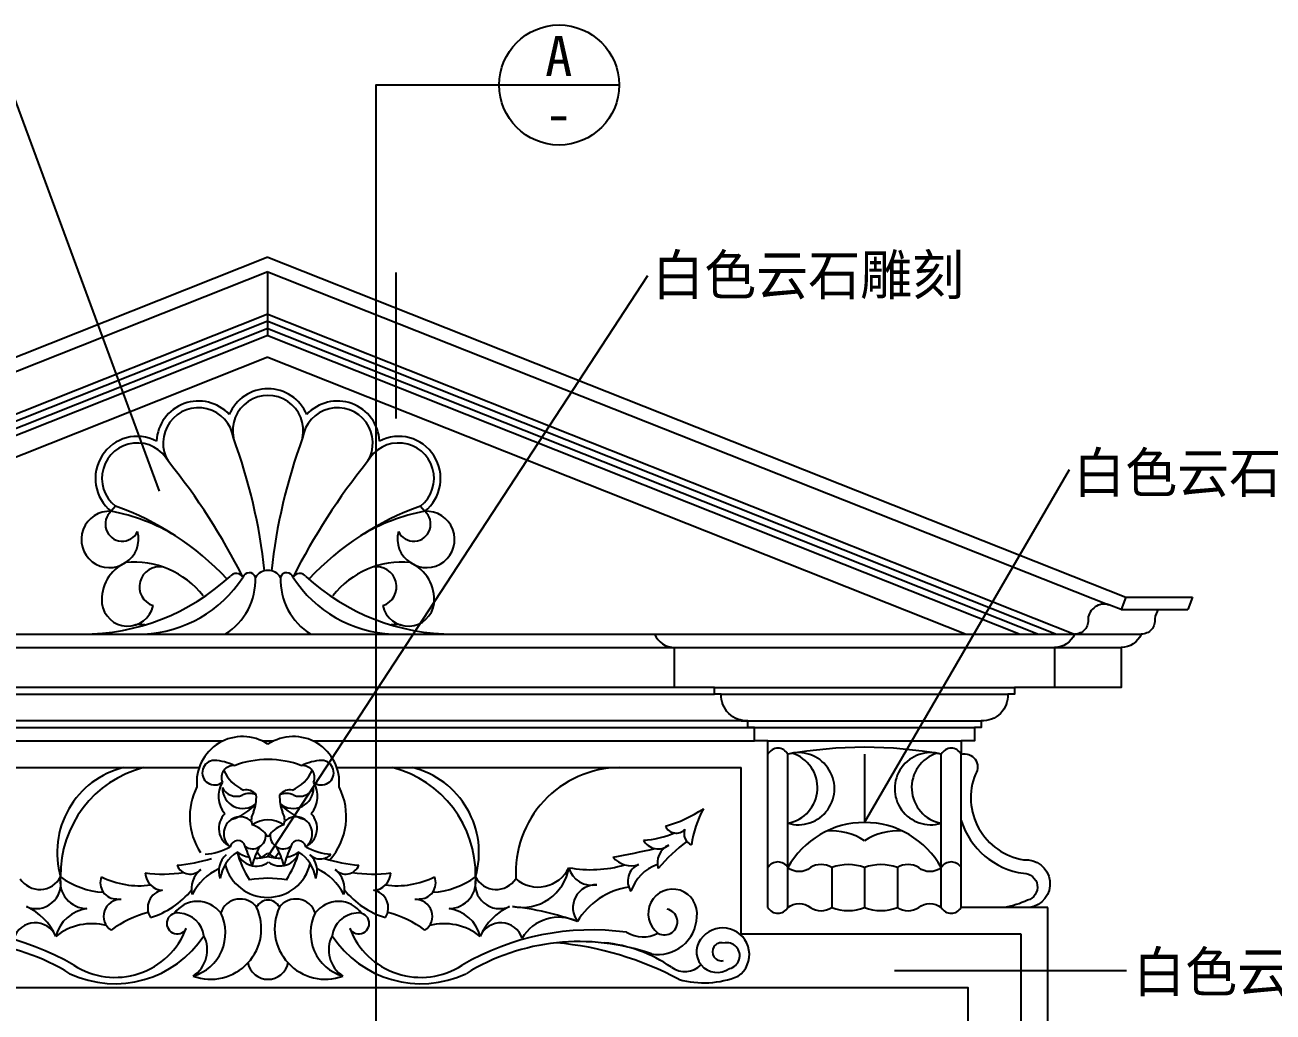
# Model space of a CAD drawing. Header units: metres. Extents: x 172 to 5375, y 420 to 6939.
# Drawn here: x 1399 to 3272, y 5459 to 6939 of the extents above; entities that cross this region are included whole.
import ezdxf

# ---------------------------------------------------------------- set-up
doc = ezdxf.new("R2010")
doc.units = ezdxf.units.M
for name, color, linetype in [('3', 3, 'Continuous'), ('4', 4, 'Continuous'), ('7', 7, 'Continuous'), ('DIM', 3, 'Continuous'), ('TEXT', 3, 'Continuous')]:
    doc.layers.add(name, color=color, linetype=linetype)
doc.dimstyles.get("Standard").update_dxf_attribs({"dimtxt": 2.5, "dimasz": 2.5, "dimexe": 1.25, "dimexo": 0.625, "dimtad": 1, "dimcen": 2.5, "dimazin": 3, "dimtfac": 1, "dimtmove": 0, "dimatfit": 3})

msp = doc.modelspace()

# ---------------------------------------------------------------- linework, layer by layer
at = {"layer": '3'}
for p, q in [((1763.96, 6472.96), (1763.96, 6568.78)), ((1763.96, 6494.48), (581.08, 6025.23)), ((1763.96, 6483.72), (608.19, 6025.23)), ((1763.96, 6494.48), (2946.84, 6025.23)), ((1763.96, 6483.72), (2919.72, 6025.23)), ((1763.96, 6472.96), (635.31, 6025.23)), ((1763.96, 6472.96), (2892.6, 6025.23)), ((1992.83, 6217.28), (1999.03, 6209.43)), ((1093.96, 5935.23), (2433.96, 5935.23)), ((2443.96, 5935.23), (2873.96, 5935.23)), ((1043.96, 5885.23), (2488.96, 5885.23)), ((2480.25, 5895.23), (1047.66, 5895.23)), ((2473.96, 5895.23), (2833.96, 5895.23)), ((2483.96, 5885.23), (2823.96, 5885.23)), ((2513.96, 5865.23), (2803.96, 5865.23)), ((2658.96, 5845.23), (2658.96, 5742.89)), ((1753.89, 5689.9), (1747.43, 5698.92)), ((1753.89, 5689.9), (1763.96, 5696.66)), ((1763.96, 5696.66), (1774.03, 5689.9)), ((1774.03, 5689.9), (1780.48, 5698.92)), ((2609.79, 5675.23), (2609.79, 5615.23)), ((2658.96, 5675.23), (2658.96, 5615.23)), ((2708.12, 5675.23), (2708.12, 5615.23))]:
    msp.add_line(p, q, dxfattribs=at)
for points in [[(1992.83, 6217.28, 1.23), (1913.34, 6283.98, 1.23), (1815.84, 6319.46, 1.23), (1712.08, 6319.46, 1.23), (1614.57, 6283.98, 1.23), (1535.08, 6217.28, 1.23)], [(2803.96, 5745.61, 0.29), (2897.51, 5666.66, -0.87), (2903.32, 5626.16, -0.06), (2868.96, 5615.23)]]:
    msp.add_lwpolyline(points, format="xyb", dxfattribs=at)
for centre, radius, start, end in [((918.42, 6027.83), 845.54, 6.27, 20.18), ((2609.5, 6027.83), 845.54, 159.82, 173.73), ((874.55, 5684.23), 952.53, 26.59, 39.02), ((2653.36, 5684.23), 952.53, 140.98, 153.41), ((1390.39, 5812.43), 429.93, 43.42, 70.33), ((2137.52, 5812.43), 429.93, 109.67, 136.58), ((1476.58, 5928.53), 285.73, 58.63, 79.45), ((2051.34, 5928.53), 285.73, 100.55, 121.37), ((1982.54, 6190.08), 25.43, 205.98, 49.56), ((1999.83, 6167.77), 41.67, 164.45, 237.8), ((1563.06, 6001.48), 131.65, 38.08, 95.57), ((1964.85, 6001.48), 131.65, 84.43, 141.92), ((1568.82, 6212.92), 187.9, 272.68, 326.9), ((1650.34, 6106.13), 94.74, 301.37, 2.61), ((1877.57, 6106.13), 94.74, 177.39, 238.63), ((1959.09, 6212.92), 187.9, 213.1, 267.32), ((2559.72, 5793.51), 54.07, 253.05, 106.95), ((2534.2, 5795.02), 54.12, 280.39, 72.85), ((2758.19, 5793.51), 54.07, 73.05, 286.95), ((2783.71, 5795.02), 54.12, 107.15, 259.61), ((1683.82, 5817.56), 18.47, 91.57, 309.62), ((1679.32, 5760.1), 76.02, 63.24, 86.99), ((1763.96, 5696.61), 140.72, 69.01, 110.99), ((1848.59, 5760.1), 76.02, 93.01, 116.76), ((1844.09, 5817.56), 18.47, 230.38, 88.43), ((1753.35, 5847.56), 61.94, 205.57, 245.09), ((1774.57, 5847.56), 61.94, 294.91, 334.43), ((1726.12, 5794.46), 30.59, 178.65, 309.73), ((1716.58, 5805.54), 23.44, 206.21, 292.09), ((1736.27, 5762.57), 23.86, 64.74, 117.11), ((1731.38, 5773.22), 18.62, 35.95, 102.79), ((1796.53, 5773.22), 18.62, 77.21, 144.05), ((1791.64, 5762.57), 23.86, 62.89, 115.26), ((1801.79, 5794.46), 30.59, 230.27, 1.35), ((1811.33, 5805.54), 23.44, 247.91, 333.79), ((1688.45, 5820.34), 75.6, 286.43, 319.2), ((1678.63, 5781.54), 67.87, 339.83, 2.21), ((1849.28, 5781.54), 67.87, 177.79, 200.17), ((1839.47, 5820.34), 75.6, 220.8, 253.57), ((1759.46, 5746.67), 20.6, 146.2, 201.39), ((1768.45, 5746.67), 20.6, 338.61, 33.8), ((1730.91, 5703.82), 36.55, 35.63, 75.15), ((1763.96, 5705.21), 41.39, 55.1, 124.9), ((1797, 5703.82), 36.55, 104.85, 144.37), ((2376.24, 5744.38), 17.42, 203.59, 319.08), ((2406.46, 5726.18), 18.35, 158.3, 246.98), ((2610.08, 5642.85), 87.4, 56, 95.37), ((2707.84, 5642.85), 87.4, 84.63, 124), ((1763.96, 5726.01), 3.46, 195.06, 344.94), ((2349.4, 5728.92), 25.59, 209.81, 308.16), ((1722.34, 5670.43), 32.16, 131.64, 201.51), ((1746.76, 5708.38), 31, 198.17, 305.52), ((1495.99, 5606.51), 254.4, 16.41, 23.29), ((1880.26, 5638.3), 146.01, 152.32, 163.82), ((1782.04, 5707.56), 29.91, 234.73, 342.78), ((1647.65, 5638.3), 146.01, 16.18, 27.68), ((2031.92, 5606.51), 254.4, 156.71, 163.59), ((1842.24, 5710.21), 21.96, 225.81, 316.6), ((1805.57, 5670.43), 32.16, 338.49, 48.36), ((2376.75, 5682.53), 28.7, 113.7, 197.74), ((1647.33, 5686.95), 21.51, 202.62, 317.94), ((1880.58, 5686.95), 21.51, 222.06, 337.38), ((2144.65, 5687.13), 71.76, 258.81, 350.36), ((2250.13, 5684.79), 36.06, 195.57, 281.57), ((2308.79, 5712.19), 34.3, 218.05, 288.72), ((2330.63, 5655.03), 26.94, 113.71, 214.56), ((1416.31, 5650.63), 36.98, 246.42, 12.91), ((1492.46, 5654.23), 40.38, 169.76, 269.9), ((1536.55, 5652.47), 24.23, 158.35, 273.02), ((1607.06, 5668.61), 27.4, 182.93, 267.13), ((1685.99, 5643.62), 36.75, 128.11, 194.06), ((1841.93, 5643.62), 36.75, 345.94, 51.89), ((1920.85, 5668.61), 27.4, 272.87, 357.07), ((1991.36, 5652.47), 24.23, 266.98, 21.65), ((2035.45, 5654.23), 40.38, 270.1, 10.24), ((2111.6, 5650.63), 36.98, 167.09, 293.58), ((1610.41, 5614.68), 26.98, 100.07, 212.16), ((1917.51, 5614.68), 26.98, 327.84, 79.93), ((2256.08, 5614.84), 34.65, 87.89, 216.51), ((2370.98, 5606.21), 36.66, 351.84, 233.26), ((1542.59, 5602.37), 25.2, 87.71, 236.19), ((1658.32, 5581.06), 43.44, 36.96, 144.01), ((1722.24, 5597.28), 30.84, 36.93, 161.27), ((1763.96, 5607.4), 19.02, 26.24, 153.76), ((1805.67, 5597.28), 30.84, 18.73, 143.07), ((1869.59, 5581.06), 43.44, 35.99, 143.04), ((1985.32, 5602.37), 25.2, 303.81, 92.29), ((1367.09, 5538.84), 85.17, 22.97, 66.16), ((1500.04, 5558.09), 56.29, 97.81, 165.62), ((1627.71, 5591.6), 15.67, 75.4, 328.65), ((1629.13, 5567.85), 38.99, 7.75, 86.28), ((1632.98, 5577.13), 67.16, 286.11, 26.59), ((1678.02, 5583.82), 75.94, 249.66, 24.91), ((1849.9, 5583.82), 75.94, 155.09, 290.34), ((1894.93, 5577.13), 67.16, 153.41, 253.89), ((1898.78, 5567.85), 38.99, 93.72, 172.25), ((1900.2, 5591.6), 15.67, 211.35, 104.6), ((2027.87, 5558.09), 56.29, 14.38, 82.19), ((2160.82, 5538.84), 85.17, 113.84, 157.03), ((2089.3, 5214.99), 403.88, 69.88, 84.11), ((2348.95, 5603.3), 58.36, 260.26, 357.75), ((2358.72, 5593.87), 19.59, 240.43, 78.41), ((1277.58, 5194.51), 387.26, 59.73, 97.67), ((1534.78, 5624.65), 114.01, 237.07, 339.22), ((1993.13, 5624.65), 114.01, 200.78, 302.93), ((2250.33, 5194.51), 387.26, 82.33, 120.27), ((2446.2, 5544.85), 39.92, 305.5, 137.39), ((1296.79, 5239.54), 324.72, 58.41, 109.42), ((1534.39, 5660.76), 159.6, 244.99, 326.69), ((1625.82, 5551.9), 47, 303.29, 26.83), ((1902.09, 5551.9), 47, 153.17, 236.71), ((1993.52, 5660.76), 159.6, 213.31, 295.01), ((2231.12, 5239.54), 324.72, 70.58, 121.59), ((2153.25, 5080.3), 484.08, 61.96, 84.85), ((2249.18, 5352.58), 210.73, 55.31, 84.72), ((2326.84, 5618.88), 47.55, 238.58, 297.85), ((2437.79, 5548.98), 31.05, 132.49, 306.14), ((2444.09, 5548.98), 13.49, 75.91, 284.09), ((2452.16, 5543.08), 19.57, 281.63, 104.15), ((1763.96, 5538.45), 30.76, 191.52, 348.48), ((2389.4, 5554.01), 34.7, 234.22, 314.61), ((2417.99, 5641.09), 138.61, 254.44, 291.76)]:
    msp.add_arc(centre, radius, start, end, dxfattribs=at)
at = {"layer": '4'}
for p, q in [((1763.96, 6590.3), (476.75, 6080.67)), ((1763.96, 6590.3), (3051.16, 6080.67)), ((1763.96, 6568.78), (502.72, 6069.46)), ((1763.96, 6568.78), (3025.2, 6069.46)), ((1763.96, 6440.68), (716.67, 6025.23)), ((1763.96, 6440.68), (2811.24, 6025.23)), ((1535.08, 6217.28), (1528.88, 6209.43)), ((3051.16, 6080.67), (3151.16, 6080.67)), ((3043.79, 6062.08), (3143.79, 6062.08)), ((453.96, 6025.23), (3073.96, 6025.23)), ((1153.96, 6005.23), (2373.96, 6005.23)), ((2373.96, 6005.23), (3043.96, 6005.23)), ((2373.96, 5945.23), (1153.96, 5945.23)), ((1033.96, 5865.23), (1696.63, 5865.23)), ((1831.28, 5865.23), (2493.96, 5865.23)), ((1053.96, 5825.23), (1660.68, 5825.23)), ((1867.23, 5825.23), (2473.96, 5825.23)), ((2473.96, 5575.23), (2473.96, 5825.23)), ((2933.96, 5615.23), (2803.96, 5615.23)), ((2933.96, 5315.23), (2933.96, 5615.23)), ((2893.96, 5575.23), (2473.96, 5575.23)), ((2893.96, 5355.23), (2893.96, 5575.23))]:
    msp.add_line(p, q, dxfattribs=at)
for points in [[(3051.16, 6080.67), (3043.79, 6062.08), (3025.2, 6069.46, 0.46), (2994.2, 6048.35, -0.46), (2973.96, 6025.23, -0.3), (2943.96, 6005.23), (2943.96, 5945.23), (2883.96, 5945.23), (2883.96, 5935.23), (2873.96, 5935.23, -0.44), (2833.96, 5895.23), (2833.96, 5885.23), (2823.96, 5885.23), (2823.96, 5865.23), (2803.96, 5865.23), (2803.96, 5845.23)], [(3100.35, 6062.08, 0.16), (3094.2, 6048.35, -0.46), (3073.96, 6025.23, -0.3), (3043.96, 6005.23), (3043.96, 5945.23), (2943.96, 5945.23)], [(2343.96, 6025.23, 0.3), (2373.96, 6005.23)], [(2513.96, 5615.23), (2513.96, 5865.23), (2493.96, 5865.23), (2493.96, 5885.23), (2483.96, 5885.23), (2483.96, 5895.23, -0.44), (2443.96, 5935.23), (2433.96, 5935.23), (2433.96, 5945.23), (2373.96, 5945.23), (2373.96, 6005.23)], [(2513.96, 5615.23, 0.56), (2543.96, 5615.23, -0.36), (2577.73, 5615.23, 0.29), (2609.79, 5615.23, 0.18), (2658.96, 5615.23, 0.18), (2708.12, 5615.23, 0.29), (2740.19, 5615.23, -0.36), (2773.96, 5615.23, 0.56), (2803.96, 5615.23), (2803.96, 5845.23, 0.6), (2773.96, 5845.23, 0.09), (2543.96, 5845.23, 0.6), (2513.96, 5845.23)], [(2803.96, 5845.23, -0.69), (2825.22, 5815.49, 0.48), (2897.51, 5686.89, -0.98), (2906, 5615.23)]]:
    msp.add_lwpolyline(points, format="xyb", dxfattribs=at)
msp.add_lwpolyline([(3151.16, 6080.67), (3143.79, 6062.08)], dxfattribs=at)
for centre, radius, start, end in [((1763.96, 6330.18), 62.98, 22.77, 157.23), ((1659.66, 6311.79), 62.98, 42.77, 177.23), ((1868.25, 6311.79), 62.98, 2.77, 137.23), ((1567.94, 6258.84), 62.98, 62.77, 231.67), ((1959.97, 6258.84), 62.98, 308.33, 117.23), ((1526.19, 6167.24), 42.28, 86.35, 304.76), ((1545.38, 6190.08), 25.43, 130.44, 334.02), ((2001.72, 6167.24), 42.28, 235.24, 93.65), ((1528.09, 6167.77), 41.67, 302.2, 15.55), ((1575.88, 6076.73), 61.36, 114.65, 184.98), ((1600.8, 6096.4), 29.84, 78.33, 252.2), ((1927.11, 6096.4), 29.84, 287.8, 101.67), ((1952.03, 6076.73), 61.36, 355.02, 65.35), ((1484.92, 6353.34), 328.1, 269.99, 312.6), ((1716.25, 6104.58), 11.75, 31.02, 141.96), ((1735.62, 6107.7), 9.75, 16.26, 164.51), ((1763.96, 6098.23), 22.56, 32.76, 147.24), ((1792.29, 6107.7), 9.75, 15.49, 163.74), ((1811.66, 6104.58), 11.75, 38.04, 148.98), ((2042.99, 6353.34), 328.1, 227.4, 270.01), ((1553.51, 6076.27), 39.06, 187.15, 347.76), ((1974.4, 6076.27), 39.06, 192.24, 352.85), ((1572.43, 6002.35), 37.34, 79.84, 107.41), ((1955.49, 6002.35), 37.34, 72.59, 100.16)]:
    msp.add_arc(centre, radius, start, end, dxfattribs=at)
at = {"layer": '7'}
for p, q in [((1763.96, 6505.23), (553.96, 6025.23)), ((1763.96, 6505.23), (2973.96, 6025.23)), ((2433.96, 5945.23), (2883.96, 5945.23)), ((1754.99, 5865.23), (1772.92, 5865.23)), ((2543.96, 5615.23), (2543.96, 5845.23)), ((2773.96, 5615.23), (2773.96, 5845.23))]:
    msp.add_line(p, q, dxfattribs=at)
msp.add_lwpolyline([(2803.96, 5675.23, 0.56), (2773.96, 5675.23, -0.36), (2740.19, 5675.23, 0.29), (2708.12, 5675.23, 0.18), (2658.96, 5675.23, 0.18), (2609.79, 5675.23, 0.29), (2577.73, 5675.23, -0.36), (2543.96, 5675.23, 0.56), (2513.96, 5675.23)], format="xyb", dxfattribs=at)
msp.add_lwpolyline([(913.96, 3815.23), (913.96, 5435.23), (713.96, 5435.23), (713.96, 5495.23), (2813.96, 5495.23), (2813.96, 5435.23), (2613.96, 5435.23), (2613.96, 3815.23), (2813.96, 3815.23), (2813.96, 3755.23), (2613.96, 3755.23), (2613.96, 3795.23), (913.96, 3795.23), (913.96, 3755.23), (713.96, 3755.23), (713.96, 3815.23), (913.96, 3815.23)], dxfattribs=at)
for centre, radius, start, end in [((1725.81, 5802.85), 68.87, 56.37, 185.64), ((1802.1, 5802.85), 68.87, 354.36, 123.63), ((1578.99, 5697.74), 131.39, 104, 196.05), ((1618.96, 5664.29), 166.26, 104.53, 180.99), ((1711.72, 5810.46), 17.62, 84.03, 203.85), ((1816.2, 5810.46), 17.62, 336.15, 95.97), ((1909.17, 5664.29), 166.26, 359.01, 75.47), ((1949.14, 5697.74), 131.39, 343.95, 76), ((2293.01, 5667.94), 157.3, 90.71, 183.43), ((1743.81, 5751.64), 97.29, 152.81, 213.51), ((1728.46, 5782.18), 39.08, 147.23, 221.8), ((1799.45, 5782.18), 39.08, 318.2, 32.77), ((1784.1, 5751.64), 97.29, 318.09, 27.19), ((1721.19, 5734.19), 30.97, 135.1, 243.57), ((1722.38, 5726.34), 24.89, 48.29, 233.01), ((1805.54, 5726.34), 24.89, 306.99, 131.71), ((1806.72, 5734.19), 30.97, 296.43, 44.9), ((2306.82, 5929.18), 199.09, 285.58, 303.67), ((2557.61, 5687.06), 159.88, 151.44, 172.01), ((2658.96, 5611.32), 131.57, 29.06, 150.94), ((1718.6, 5704.48), 11.37, 13.21, 169.98), ((1741.06, 5723.11), 19.66, 234.6, 5.85), ((1786.85, 5723.11), 19.66, 174.15, 305.4), ((1809.31, 5704.48), 11.37, 10.02, 166.79), ((2316.19, 5866.64), 150.84, 274.19, 292.38), ((2532.77, 5523.05), 237.35, 126.27, 140.58), ((1661.81, 5789.72), 94.93, 274.78, 298.71), ((1748.04, 5651.49), 56.08, 122.95, 172.68), ((1870.04, 5742.65), 158.93, 196.05, 212.73), ((1747.63, 5744.28), 54.74, 236.36, 257.76), ((1657.87, 5742.65), 158.93, 327.27, 343.95), ((1780.28, 5744.28), 54.74, 282.24, 303.64), ((1779.87, 5651.49), 56.08, 7.32, 57.05), ((1866.11, 5789.72), 94.93, 241.29, 265.22), ((2072.83, 6879.17), 1206.36, 279.97, 283.02), ((1595.57, 5979.54), 302.56, 276.05, 286.02), ((1763.42, 5696.21), 65.62, 194.2, 346.93), ((1747.63, 5744.28), 54.74, 265.77, 287.35), ((1780.28, 5744.28), 54.74, 252.65, 274.23), ((1932.35, 5979.54), 302.56, 253.98, 263.95), ((2169.21, 5697.38), 51.27, 229.28, 334.25), ((2248.3, 5853.71), 181.6, 259.56, 286.21), ((2368.89, 5619.53), 63.74, 108.95, 161.51), ((1421.6, 5677.42), 35, 212.67, 332.78), ((1523.52, 5757.5), 119.36, 233.62, 266.8), ((1570.68, 5775.14), 127.06, 243.52, 277.7), ((1606.26, 5877.11), 211.58, 262.79, 278.47), ((1722.05, 5600.27), 79.55, 113.53, 154.36), ((1763.96, 5503.01), 156.16, 79.82, 100.18), ((1805.86, 5600.27), 79.55, 25.64, 66.47), ((1921.65, 5877.11), 211.58, 261.53, 277.21), ((1957.24, 5775.14), 127.06, 262.3, 296.48), ((2004.39, 5757.5), 119.36, 273.2, 306.38), ((2106.31, 5677.42), 35, 207.22, 327.33), ((1551.8, 5720.23), 125.13, 286.61, 321.17), ((1976.11, 5720.23), 125.13, 218.83, 253.39), ((2321.4, 5538.62), 108.5, 98.54, 149.17), ((1620.34, 5459.19), 152.85, 103.62, 126.9), ((1907.57, 5459.19), 152.85, 53.1, 76.38), ((2200.16, 5536.98), 63.75, 63.89, 149.66), ((1414.68, 5558.91), 33.52, 23.11, 162.15), ((1499.74, 5504.23), 86.85, 75.33, 128.64), ((2028.17, 5504.23), 86.85, 51.36, 104.67), ((2113.24, 5558.91), 33.52, 17.85, 156.89)]:
    msp.add_arc(centre, radius, start, end, dxfattribs=at)
at = {"layer": 'DIM'}
for points in [[(1926.27, 3604.29), (1926.27, 6848.68), (2110.72, 6848.68)], [(2110.72, 6848.68), (2290.72, 6848.68)], [(1956.27, 6348.43), (1956.27, 6567.58)]]:
    msp.add_lwpolyline(points, dxfattribs=at)
msp.add_circle((2200.72, 6848.68), 90, dxfattribs=at)

# ---------------------------------------------------------------- texts
for s, p in [('A', (2179.73, 6862.27)), ('-', (2179.58, 6775.48))]:
    msp.add_text(s, height=60, dxfattribs=at).set_placement(p)
at = {"layer": 'TEXT'}
for s, p in [('白色云石雕刻', (2340.35, 6533.89)), ('白色云石涡卷式牛腿', (2971.96, 6237.36)), ('白色云石', (3061.88, 5488.89))]:
    msp.add_text(s, height=60, dxfattribs=at).set_placement(p)

# ---------------------------------------------------------------- leaders
at = {"layer": '3'}
msp.add_leader([(2703.96, 5520.93), (3051.88, 5520.93)], dimstyle='Standard', dxfattribs=at)
at = {"layer": 'DIM'}
for points in [[(1601.15, 6239.42), (1362.04, 6888.03)], [(1763.96, 5692.03), (2333.77, 6563.14)], [(2658.96, 5742.89), (2966.26, 6272.25)]]:
    msp.add_leader(points, dimstyle='Standard', dxfattribs=at)

doc.saveas('drawing.dxf')
